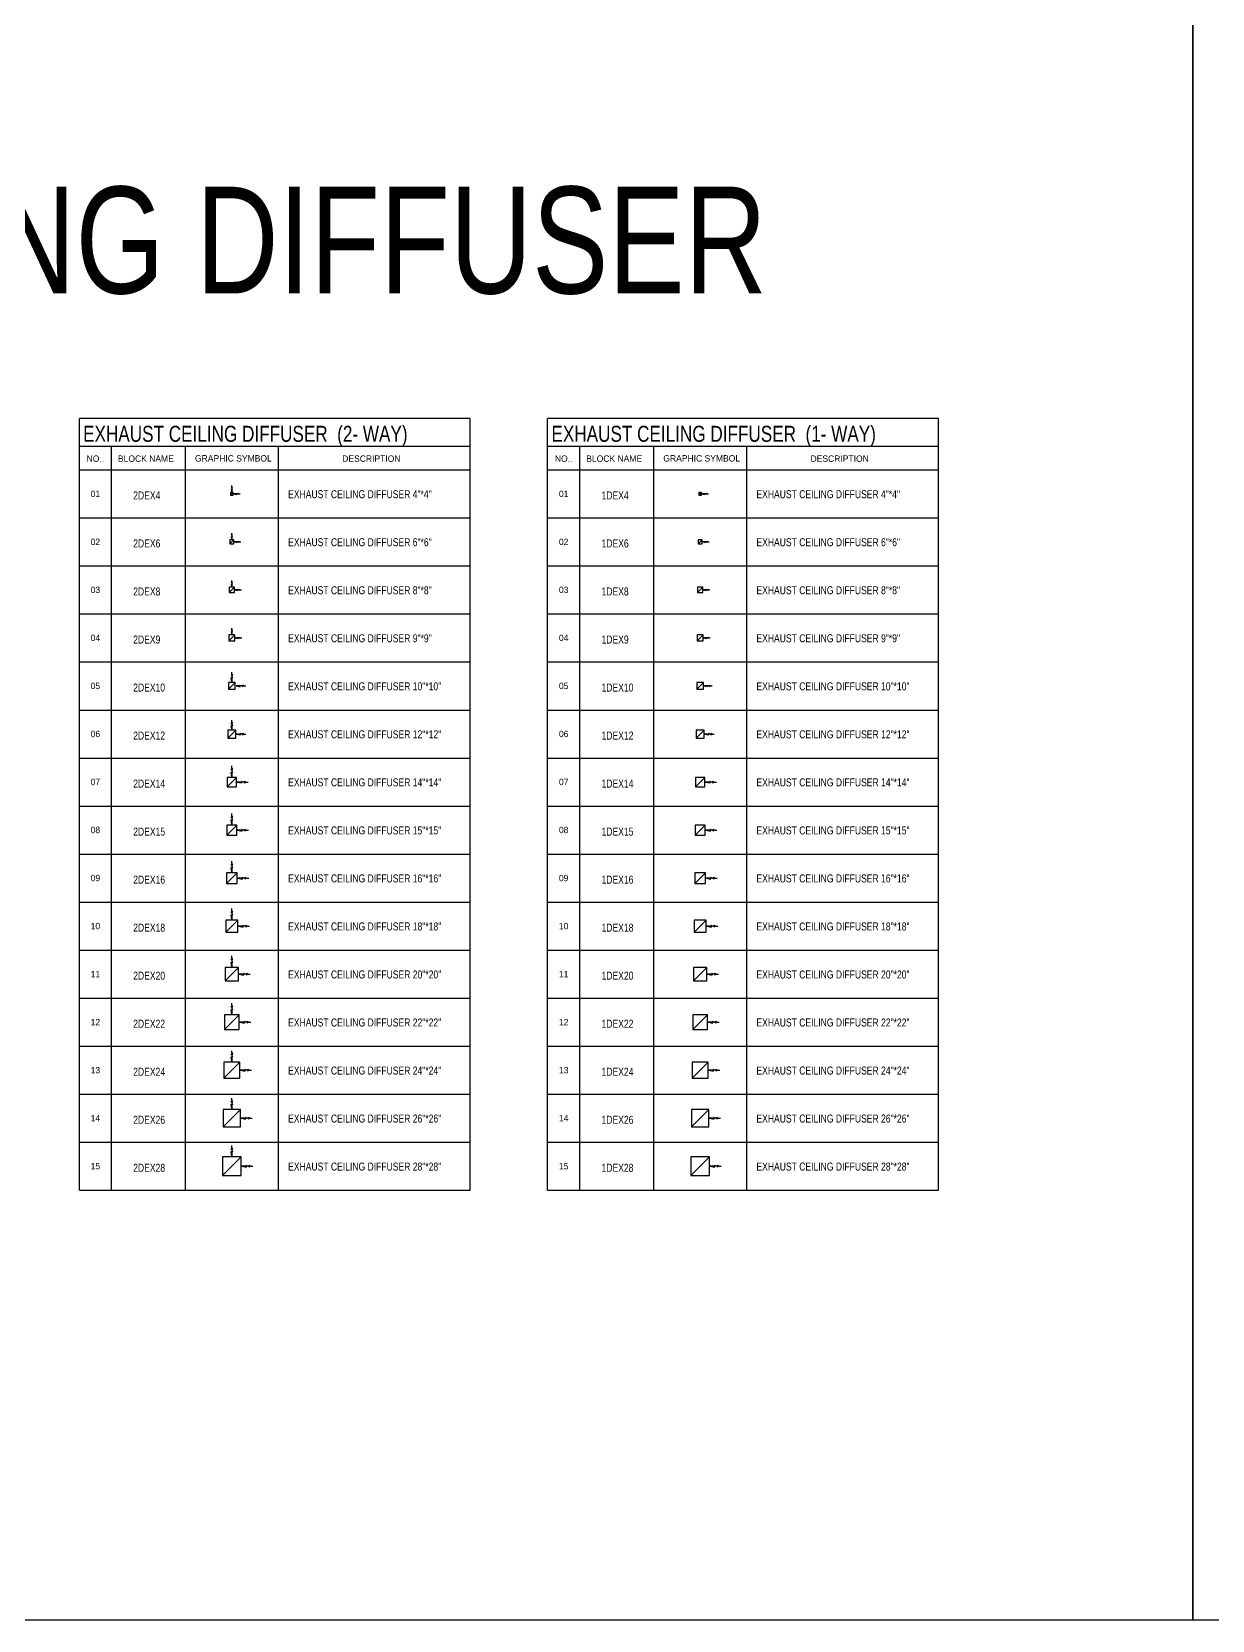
# Model space of a CAD drawing. Header units: millimetres. Extents: x 231894 to 495193, y 184583 to 303652.
# Drawn here: x 276141 to 320387, y 184583 to 244118 of the extents above; entities that cross this region are included whole.
import ezdxf
from ezdxf.enums import TextEntityAlignment as Align

# ---------------------------------------------------------------- set-up
doc = ezdxf.new("R2010")
doc.units = ezdxf.units.MM
doc.layers.get('0').update_dxf_attribs({"color": 254})
for name, color, linetype in [('40-REFERENCE-DRAWINGS-0-35', 40, 'Continuous'), ('EXHAUST GRILL', 13, 'Continuous'), ('MEQUIP', 2, 'Continuous')]:
    doc.layers.add(name, color=color, linetype=linetype)
doc.styles.add('STENCIL', font='stencil.shx')
doc.styles.add('style2', font='stencil.shx')

# ---------------------------------------------------------------- blocks, each defined once
blk = doc.blocks.new('1DEX4')
at = {"color": 13}
for p, q in [((-50, -50), (50, 50)), ((215, 0), (75, 0)), ((75, 0), (175, -20)), ((175, 20), (167, 0)), ((175, -20), (167, 0)), ((215, 0), (236, -21)), ((236, -21), (236, 21)), ((258, 0), (236, 21)), ((258, 0), (308, 0))]:
    blk.add_line(p, q, dxfattribs=at)
at = {"color": 12}
blk.add_lwpolyline([(-50, -50), (50, -50), (50, 50), (-50, 50)], close=True, dxfattribs=at)
at = {"color": 13}
for points in [[(175, 20), (167, 0), (75, 0)], [(175, -20), (167, 0), (75, 0)]]:
    blk.add_solid(points, dxfattribs=at)
blk = doc.blocks.new('1DEX10')
at = {"color": 13}
for p, q in [((125, 125), (-125, -125)), ((325, 0), (150, 0)), ((150, 0), (275, -25)), ((275, 25), (265, 0)), ((275, -25), (265, 0)), ((325, 0), (352, -27)), ((352, -27), (352, 27)), ((378, 0), (352, 27)), ((378, 0), (441, 0))]:
    blk.add_line(p, q, dxfattribs=at)
at = {"color": 12}
blk.add_lwpolyline([(-125, -125), (125, -125), (125, 125), (-125, 125)], close=True, dxfattribs=at)
at = {"color": 13}
for points in [[(275, 25), (265, 0), (150, 0)], [(275, -25), (265, 0), (150, 0)]]:
    blk.add_solid(points, dxfattribs=at)
blk = doc.blocks.new('1DEX6')
at = {"color": 13}
for p, q in [((75, 75), (-75, -75)), ((200, 20), (192, 0)), ((261, -21), (261, 21)), ((283, 0), (261, 21)), ((283, 0), (333, 0)), ((240, 0), (100, 0)), ((100, 0), (200, -20)), ((200, -20), (192, 0)), ((240, 0), (261, -21))]:
    blk.add_line(p, q, dxfattribs=at)
at = {"color": 12}
blk.add_lwpolyline([(-75, -75), (75, -75), (75, 75), (-75, 75)], close=True, dxfattribs=at)
at = {"color": 13}
for points in [[(200, 20), (192, 0), (100, 0)], [(200, -20), (192, 0), (100, 0)]]:
    blk.add_solid(points, dxfattribs=at)
blk = doc.blocks.new('1DEX8')
at = {"color": 13}
for p, q in [((100, 100), (-100, -100)), ((265, 0), (125, 0)), ((125, 0), (225, -20)), ((225, 20), (217, 0)), ((225, -20), (217, 0)), ((265, 0), (286, -21)), ((286, -21), (286, 21)), ((308, 0), (286, 21)), ((308, 0), (358, 0))]:
    blk.add_line(p, q, dxfattribs=at)
at = {"color": 12}
blk.add_lwpolyline([(-100, -100), (100, -100), (100, 100), (-100, 100)], close=True, dxfattribs=at)
at = {"color": 13}
for points in [[(225, 20), (217, 0), (125, 0)], [(225, -20), (217, 0), (125, 0)]]:
    blk.add_solid(points, dxfattribs=at)
blk = doc.blocks.new('1DEX12')
at = {"color": 13}
for p, q in [((150, 150), (-150, -150)), ((385, 0), (175, 0)), ((175, 0), (325, -30)), ((325, 30), (312, 0)), ((325, -30), (312, 0)), ((385, 0), (417, -32)), ((417, -32), (417, 32)), ((449, 0), (417, 32)), ((449, 0), (524, 0))]:
    blk.add_line(p, q, dxfattribs=at)
at = {"color": 12}
blk.add_lwpolyline([(-150, -150), (150, -150), (150, 150), (-150, 150)], close=True, dxfattribs=at)
at = {"color": 13}
for points in [[(325, 30), (312, 0), (175, 0)], [(325, -30), (312, 0), (175, 0)]]:
    blk.add_solid(points, dxfattribs=at)
blk = doc.blocks.new('1DEX14')
at = {"color": 13}
for p, q in [((175, 175), (-175, -175)), ((445, 0), (200, 0)), ((200, 0), (375, -35)), ((375, 35), (360, 0)), ((375, -35), (360, 0)), ((445, 0), (482, -37)), ((482, -37), (482, 37)), ((520, 0), (482, 37)), ((520, 0), (607, 0))]:
    blk.add_line(p, q, dxfattribs=at)
at = {"color": 12}
blk.add_lwpolyline([(-175, -175), (175, -175), (175, 175), (-175, 175)], close=True, dxfattribs=at)
at = {"color": 13}
for points in [[(375, 35), (360, 0), (200, 0)], [(375, -35), (360, 0), (200, 0)]]:
    blk.add_solid(points, dxfattribs=at)
blk = doc.blocks.new('1DEX16')
at = {"color": 13}
for p, q in [((200, 200), (-200, -200)), ((400, 35), (385, 0)), ((507, -37), (507, 37)), ((545, 0), (507, 37)), ((545, 0), (632, 0)), ((470, 0), (225, 0)), ((225, 0), (400, -35)), ((400, -35), (385, 0)), ((470, 0), (507, -37))]:
    blk.add_line(p, q, dxfattribs=at)
at = {"color": 12}
blk.add_lwpolyline([(-200, -200), (200, -200), (200, 200), (-200, 200)], close=True, dxfattribs=at)
at = {"color": 13}
for points in [[(400, 35), (385, 0), (225, 0)], [(400, -35), (385, 0), (225, 0)]]:
    blk.add_solid(points, dxfattribs=at)
blk = doc.blocks.new('1DEX18')
at = {"color": 13}
for p, q in [((225, 225), (-225, -225)), ((425, 35), (410, 0)), ((532, -37), (532, 37)), ((570, 0), (532, 37)), ((570, 0), (657, 0)), ((495, 0), (250, 0)), ((250, 0), (425, -35)), ((425, -35), (410, 0)), ((495, 0), (532, -37))]:
    blk.add_line(p, q, dxfattribs=at)
at = {"color": 12}
blk.add_lwpolyline([(-225, -225), (225, -225), (225, 225), (-225, 225)], close=True, dxfattribs=at)
at = {"color": 13}
for points in [[(425, 35), (410, 0), (250, 0)], [(425, -35), (410, 0), (250, 0)]]:
    blk.add_solid(points, dxfattribs=at)
blk = doc.blocks.new('1DEX20')
at = {"color": 13}
for p, q in [((250, 250), (-250, -250)), ((450, 35), (435, 0)), ((557, -37), (557, 37)), ((595, 0), (557, 37)), ((595, 0), (682, 0)), ((520, 0), (275, 0)), ((275, 0), (450, -35)), ((450, -35), (435, 0)), ((520, 0), (557, -37))]:
    blk.add_line(p, q, dxfattribs=at)
at = {"color": 12}
blk.add_lwpolyline([(-250, -250), (250, -250), (250, 250), (-250, 250)], close=True, dxfattribs=at)
at = {"color": 13}
for points in [[(450, 35), (435, 0), (275, 0)], [(450, -35), (435, 0), (275, 0)]]:
    blk.add_solid(points, dxfattribs=at)
blk = doc.blocks.new('1DEX22')
at = {"color": 13}
for p, q in [((275, 275), (-275, -275)), ((475, 35), (460, 0)), ((582, -37), (582, 37)), ((620, 0), (582, 37)), ((620, 0), (707, 0)), ((545, 0), (300, 0)), ((300, 0), (475, -35)), ((475, -35), (460, 0)), ((545, 0), (582, -37))]:
    blk.add_line(p, q, dxfattribs=at)
at = {"color": 12}
blk.add_lwpolyline([(-275, -275), (275, -275), (275, 275), (-275, 275)], close=True, dxfattribs=at)
at = {"color": 13}
for points in [[(475, 35), (460, 0), (300, 0)], [(475, -35), (460, 0), (300, 0)]]:
    blk.add_solid(points, dxfattribs=at)
blk = doc.blocks.new('1DEX24')
at = {"color": 13}
for p, q in [((300, 300), (-300, -300)), ((570, 0), (325, 0)), ((325, 0), (500, -35)), ((500, 35), (485, 0)), ((500, -35), (485, 0)), ((570, 0), (607, -37)), ((607, -37), (607, 37)), ((645, 0), (607, 37)), ((645, 0), (732, 0))]:
    blk.add_line(p, q, dxfattribs=at)
at = {"color": 12}
blk.add_lwpolyline([(-300, -300), (300, -300), (300, 300), (-300, 300)], close=True, dxfattribs=at)
at = {"color": 13}
for points in [[(500, 35), (485, 0), (325, 0)], [(500, -35), (485, 0), (325, 0)]]:
    blk.add_solid(points, dxfattribs=at)
blk = doc.blocks.new('1DEX26')
at = {"color": 13}
for p, q in [((325, 325), (-325, -325)), ((525, 35), (510, 0)), ((632, -37), (632, 37)), ((670, 0), (632, 37)), ((670, 0), (757, 0)), ((595, 0), (350, 0)), ((350, 0), (525, -35)), ((525, -35), (510, 0)), ((595, 0), (632, -37))]:
    blk.add_line(p, q, dxfattribs=at)
at = {"color": 12}
blk.add_lwpolyline([(-325, -325), (325, -325), (325, 325), (-325, 325)], close=True, dxfattribs=at)
at = {"color": 13}
for points in [[(525, 35), (510, 0), (350, 0)], [(525, -35), (510, 0), (350, 0)]]:
    blk.add_solid(points, dxfattribs=at)
blk = doc.blocks.new('1DEX28')
at = {"color": 13}
for p, q in [((350, 350), (-350, -350)), ((550, 35), (535, 0)), ((657, -37), (657, 37)), ((695, 0), (657, 37)), ((695, 0), (782, 0)), ((620, 0), (375, 0)), ((375, 0), (550, -35)), ((550, -35), (535, 0)), ((620, 0), (657, -37))]:
    blk.add_line(p, q, dxfattribs=at)
at = {"color": 12}
blk.add_lwpolyline([(-350, -350), (350, -350), (350, 350), (-350, 350)], close=True, dxfattribs=at)
at = {"color": 13}
for points in [[(550, 35), (535, 0), (375, 0)], [(550, -35), (535, 0), (375, 0)]]:
    blk.add_solid(points, dxfattribs=at)
blk = doc.blocks.new('2DEX4')
at = {"color": 13}
for p, q in [((-50, -50), (50, 50)), ((0, 215), (-21, 236)), ((-21, 236), (21, 236)), ((-20, 175), (0, 167)), ((0, 75), (-20, 175)), ((0, 258), (0, 308)), ((0, 258), (21, 236)), ((0, 215), (0, 75)), ((20, 175), (0, 167)), ((215, 0), (75, 0)), ((75, 0), (175, -20)), ((175, 20), (167, 0)), ((175, -20), (167, 0)), ((215, 0), (236, -21)), ((236, -21), (236, 21)), ((258, 0), (236, 21)), ((258, 0), (308, 0))]:
    blk.add_line(p, q, dxfattribs=at)
at = {"color": 12}
blk.add_lwpolyline([(-50, -50), (50, -50), (50, 50), (-50, 50)], close=True, dxfattribs=at)
at = {"color": 13}
for points in [[(-20, 175), (0, 167), (0, 75)], [(20, 175), (0, 167), (0, 75)], [(175, 20), (167, 0), (75, 0)], [(175, -20), (167, 0), (75, 0)]]:
    blk.add_solid(points, dxfattribs=at)
blk = doc.blocks.new('2DEX6')
at = {"color": 13}
for p, q in [((75, 75), (-75, -75)), ((0, 240), (-21, 261)), ((-21, 261), (21, 261)), ((-20, 200), (0, 192)), ((0, 100), (-20, 200)), ((0, 283), (0, 333)), ((0, 283), (21, 261)), ((0, 240), (0, 100)), ((20, 200), (0, 192)), ((200, 20), (192, 0)), ((261, -21), (261, 21)), ((283, 0), (261, 21)), ((283, 0), (333, 0)), ((240, 0), (100, 0)), ((100, 0), (200, -20)), ((200, -20), (192, 0)), ((240, 0), (261, -21))]:
    blk.add_line(p, q, dxfattribs=at)
at = {"color": 12}
blk.add_lwpolyline([(-75, -75), (75, -75), (75, 75), (-75, 75)], close=True, dxfattribs=at)
at = {"color": 13}
for points in [[(-20, 200), (0, 192), (0, 100)], [(20, 200), (0, 192), (0, 100)], [(200, 20), (192, 0), (100, 0)], [(200, -20), (192, 0), (100, 0)]]:
    blk.add_solid(points, dxfattribs=at)
blk = doc.blocks.new('2DEX8')
at = {"color": 13}
for p, q in [((100, 100), (-100, -100)), ((0, 265), (-21, 286)), ((-21, 286), (21, 286)), ((-20, 225), (0, 217)), ((0, 125), (-20, 225)), ((0, 308), (0, 358)), ((0, 308), (21, 286)), ((0, 265), (0, 125)), ((20, 225), (0, 217)), ((265, 0), (125, 0)), ((125, 0), (225, -20)), ((225, 20), (217, 0)), ((225, -20), (217, 0)), ((265, 0), (286, -21)), ((286, -21), (286, 21)), ((308, 0), (286, 21)), ((308, 0), (358, 0))]:
    blk.add_line(p, q, dxfattribs=at)
at = {"color": 12}
blk.add_lwpolyline([(-100, -100), (100, -100), (100, 100), (-100, 100)], close=True, dxfattribs=at)
at = {"color": 13}
for points in [[(-20, 225), (0, 217), (0, 125)], [(20, 225), (0, 217), (0, 125)], [(225, 20), (217, 0), (125, 0)], [(225, -20), (217, 0), (125, 0)]]:
    blk.add_solid(points, dxfattribs=at)
blk = doc.blocks.new('2DEX10')
at = {"color": 13}
for p, q in [((156, 125), (-93, -125)), ((31, 375), (-2, 408)), ((-2, 408), (65, 408)), ((0, 312), (31, 299)), ((31, 156), (0, 312)), ((31, 442), (31, 520)), ((31, 442), (65, 408)), ((31, 375), (31, 156)), ((63, 312), (31, 299)), ((406, 0), (188, 0)), ((188, 0), (344, -31)), ((344, 31), (331, 0)), ((344, -31), (331, 0)), ((406, 0), (440, -33)), ((440, -33), (440, 33)), ((473, 0), (440, 33)), ((473, 0), (551, 0))]:
    blk.add_line(p, q, dxfattribs=at)
at = {"color": 12}
blk.add_lwpolyline([(-93, -125), (156, -125), (156, 125), (-93, 125)], close=True, dxfattribs=at)
at = {"color": 13}
for points in [[(0, 312), (31, 299), (31, 156)], [(63, 312), (31, 299), (31, 156)], [(344, 31), (331, 0), (188, 0)], [(344, -31), (331, 0), (188, 0)]]:
    blk.add_solid(points, dxfattribs=at)
blk = doc.blocks.new('2DEX12')
at = {"color": 13}
for p, q in [((150, 150), (-150, -150)), ((0, 385), (-32, 417)), ((-32, 417), (32, 417)), ((-30, 325), (0, 312)), ((0, 175), (-30, 325)), ((0, 449), (0, 524)), ((0, 449), (32, 417)), ((0, 385), (0, 175)), ((30, 325), (0, 312)), ((385, 0), (175, 0)), ((175, 0), (325, -30)), ((325, 30), (312, 0)), ((325, -30), (312, 0)), ((385, 0), (417, -32)), ((417, -32), (417, 32)), ((449, 0), (417, 32)), ((449, 0), (524, 0))]:
    blk.add_line(p, q, dxfattribs=at)
at = {"color": 12}
blk.add_lwpolyline([(-150, -150), (150, -150), (150, 150), (-150, 150)], close=True, dxfattribs=at)
at = {"color": 13}
for points in [[(-30, 325), (0, 312), (0, 175)], [(30, 325), (0, 312), (0, 175)], [(325, 30), (312, 0), (175, 0)], [(325, -30), (312, 0), (175, 0)]]:
    blk.add_solid(points, dxfattribs=at)
blk = doc.blocks.new('2DEX14')
at = {"color": 13}
for p, q in [((0, 520), (0, 607)), ((175, 175), (-175, -175)), ((0, 445), (-37, 482)), ((-37, 482), (37, 482)), ((-35, 375), (0, 360)), ((0, 200), (-35, 375)), ((0, 520), (37, 482)), ((0, 445), (0, 200)), ((35, 375), (0, 360)), ((445, 0), (200, 0)), ((200, 0), (375, -35)), ((375, 35), (360, 0)), ((375, -35), (360, 0)), ((445, 0), (482, -37)), ((482, -37), (482, 37)), ((520, 0), (482, 37)), ((520, 0), (607, 0))]:
    blk.add_line(p, q, dxfattribs=at)
at = {"color": 12}
blk.add_lwpolyline([(-175, -175), (175, -175), (175, 175), (-175, 175)], close=True, dxfattribs=at)
at = {"color": 13}
for points in [[(-35, 375), (0, 360), (0, 200)], [(35, 375), (0, 360), (0, 200)], [(375, 35), (360, 0), (200, 0)], [(375, -35), (360, 0), (200, 0)]]:
    blk.add_solid(points, dxfattribs=at)
blk = doc.blocks.new('2DEX16')
at = {"color": 13}
for p, q in [((0, 545), (0, 632)), ((200, 200), (-200, -200)), ((0, 470), (-37, 507)), ((-37, 507), (37, 507)), ((-35, 400), (0, 385)), ((0, 225), (-35, 400)), ((0, 545), (37, 507)), ((0, 470), (0, 225)), ((35, 400), (0, 385)), ((400, 35), (385, 0)), ((507, -37), (507, 37)), ((545, 0), (507, 37)), ((545, 0), (632, 0)), ((470, 0), (225, 0)), ((225, 0), (400, -35)), ((400, -35), (385, 0)), ((470, 0), (507, -37))]:
    blk.add_line(p, q, dxfattribs=at)
at = {"color": 12}
blk.add_lwpolyline([(-200, -200), (200, -200), (200, 200), (-200, 200)], close=True, dxfattribs=at)
at = {"color": 13}
for points in [[(-35, 400), (0, 385), (0, 225)], [(35, 400), (0, 385), (0, 225)], [(400, 35), (385, 0), (225, 0)], [(400, -35), (385, 0), (225, 0)]]:
    blk.add_solid(points, dxfattribs=at)
blk = doc.blocks.new('2DEX18')
at = {"color": 13}
for p, q in [((0, 570), (0, 657)), ((225, 225), (-225, -225)), ((0, 495), (-37, 532)), ((-37, 532), (37, 532)), ((-35, 425), (0, 410)), ((0, 250), (-35, 425)), ((0, 570), (37, 532)), ((0, 495), (0, 250)), ((35, 425), (0, 410)), ((425, 35), (410, 0)), ((532, -37), (532, 37)), ((570, 0), (532, 37)), ((570, 0), (657, 0)), ((495, 0), (250, 0)), ((250, 0), (425, -35)), ((425, -35), (410, 0)), ((495, 0), (532, -37))]:
    blk.add_line(p, q, dxfattribs=at)
at = {"color": 12}
blk.add_lwpolyline([(-225, -225), (225, -225), (225, 225), (-225, 225)], close=True, dxfattribs=at)
at = {"color": 13}
for points in [[(-35, 425), (0, 410), (0, 250)], [(35, 425), (0, 410), (0, 250)], [(425, 35), (410, 0), (250, 0)], [(425, -35), (410, 0), (250, 0)]]:
    blk.add_solid(points, dxfattribs=at)
blk = doc.blocks.new('2DEX20')
at = {"color": 13}
for p, q in [((0, 595), (0, 682)), ((250, 250), (-250, -250)), ((0, 520), (-37, 557)), ((-37, 557), (37, 557)), ((-35, 450), (0, 435)), ((0, 275), (-35, 450)), ((0, 595), (37, 557)), ((0, 520), (0, 275)), ((35, 450), (0, 435)), ((450, 35), (435, 0)), ((557, -37), (557, 37)), ((595, 0), (557, 37)), ((595, 0), (682, 0)), ((520, 0), (275, 0)), ((275, 0), (450, -35)), ((450, -35), (435, 0)), ((520, 0), (557, -37))]:
    blk.add_line(p, q, dxfattribs=at)
at = {"color": 12}
blk.add_lwpolyline([(-250, -250), (250, -250), (250, 250), (-250, 250)], close=True, dxfattribs=at)
at = {"color": 13}
for points in [[(-35, 450), (0, 435), (0, 275)], [(35, 450), (0, 435), (0, 275)], [(450, 35), (435, 0), (275, 0)], [(450, -35), (435, 0), (275, 0)]]:
    blk.add_solid(points, dxfattribs=at)
blk = doc.blocks.new('2DEX22')
at = {"color": 13}
for p, q in [((0, 620), (0, 707)), ((0, 620), (37, 582)), ((275, 275), (-275, -275)), ((0, 545), (-37, 582)), ((-37, 582), (37, 582)), ((-35, 475), (0, 460)), ((0, 300), (-35, 475)), ((0, 545), (0, 300)), ((35, 475), (0, 460)), ((475, 35), (460, 0)), ((582, -37), (582, 37)), ((620, 0), (582, 37)), ((620, 0), (707, 0)), ((545, 0), (300, 0)), ((300, 0), (475, -35)), ((475, -35), (460, 0)), ((545, 0), (582, -37))]:
    blk.add_line(p, q, dxfattribs=at)
at = {"color": 12}
blk.add_lwpolyline([(-275, -275), (275, -275), (275, 275), (-275, 275)], close=True, dxfattribs=at)
at = {"color": 13}
for points in [[(-35, 475), (0, 460), (0, 300)], [(35, 475), (0, 460), (0, 300)], [(475, 35), (460, 0), (300, 0)], [(475, -35), (460, 0), (300, 0)]]:
    blk.add_solid(points, dxfattribs=at)
blk = doc.blocks.new('2DEX24')
at = {"color": 13}
for p, q in [((0, 570), (-37, 607)), ((-37, 607), (37, 607)), ((0, 645), (0, 732)), ((0, 645), (37, 607)), ((300, 300), (-300, -300)), ((-35, 500), (0, 485)), ((0, 325), (-35, 500)), ((0, 570), (0, 325)), ((35, 500), (0, 485)), ((570, 0), (325, 0)), ((325, 0), (500, -35)), ((500, 35), (485, 0)), ((500, -35), (485, 0)), ((570, 0), (607, -37)), ((607, -37), (607, 37)), ((645, 0), (607, 37)), ((645, 0), (732, 0))]:
    blk.add_line(p, q, dxfattribs=at)
at = {"color": 12}
blk.add_lwpolyline([(-300, -300), (300, -300), (300, 300), (-300, 300)], close=True, dxfattribs=at)
at = {"color": 13}
for points in [[(-35, 500), (0, 485), (0, 325)], [(35, 500), (0, 485), (0, 325)], [(500, 35), (485, 0), (325, 0)], [(500, -35), (485, 0), (325, 0)]]:
    blk.add_solid(points, dxfattribs=at)
blk = doc.blocks.new('2DEX26')
at = {"color": 13}
for p, q in [((0, 595), (-37, 632)), ((-37, 632), (37, 632)), ((0, 670), (0, 757)), ((0, 670), (37, 632)), ((325, 325), (-325, -325)), ((-35, 525), (0, 510)), ((0, 350), (-35, 525)), ((0, 595), (0, 350)), ((35, 525), (0, 510)), ((525, 35), (510, 0)), ((632, -37), (632, 37)), ((670, 0), (632, 37)), ((670, 0), (757, 0)), ((595, 0), (350, 0)), ((350, 0), (525, -35)), ((525, -35), (510, 0)), ((595, 0), (632, -37))]:
    blk.add_line(p, q, dxfattribs=at)
at = {"color": 12}
blk.add_lwpolyline([(-325, -325), (325, -325), (325, 325), (-325, 325)], close=True, dxfattribs=at)
at = {"color": 13}
for points in [[(-35, 525), (0, 510), (0, 350)], [(35, 525), (0, 510), (0, 350)], [(525, 35), (510, 0), (350, 0)], [(525, -35), (510, 0), (350, 0)]]:
    blk.add_solid(points, dxfattribs=at)
blk = doc.blocks.new('2DEX28')
at = {"color": 13}
for p, q in [((0, 620), (-37, 657)), ((-37, 657), (37, 657)), ((0, 695), (0, 782)), ((0, 695), (37, 657)), ((0, 620), (0, 375)), ((350, 350), (-350, -350)), ((-35, 550), (0, 535)), ((0, 375), (-35, 550)), ((35, 550), (0, 535)), ((550, 35), (535, 0)), ((657, -37), (657, 37)), ((695, 0), (657, 37)), ((695, 0), (782, 0)), ((620, 0), (375, 0)), ((375, 0), (550, -35)), ((550, -35), (535, 0)), ((620, 0), (657, -37))]:
    blk.add_line(p, q, dxfattribs=at)
at = {"color": 12}
blk.add_lwpolyline([(-350, -350), (350, -350), (350, 350), (-350, 350)], close=True, dxfattribs=at)
at = {"color": 13}
for points in [[(-35, 550), (0, 535), (0, 375)], [(35, 550), (0, 535), (0, 375)], [(550, 35), (535, 0), (375, 0)], [(550, -35), (535, 0), (375, 0)]]:
    blk.add_solid(points, dxfattribs=at)
blk = doc.blocks.new('2DEX9')
at = {"color": 13}
for p, q in [((112, 112), (-112, -112)), ((0, 278), (-21, 299)), ((-21, 299), (21, 299)), ((-20, 238), (0, 229)), ((0, 138), (-20, 238)), ((0, 320), (0, 370)), ((0, 320), (21, 299)), ((0, 278), (0, 138)), ((20, 238), (0, 229)), ((278, 0), (138, 0)), ((138, 0), (238, -20)), ((238, 20), (229, 0)), ((238, -20), (229, 0)), ((278, 0), (299, -21)), ((299, -21), (299, 21)), ((320, 0), (299, 21)), ((320, 0), (370, 0))]:
    blk.add_line(p, q, dxfattribs=at)
at = {"color": 12}
blk.add_lwpolyline([(-112, -112), (112, -112), (112, 112), (-112, 112)], close=True, dxfattribs=at)
at = {"color": 13}
for points in [[(-20, 238), (0, 229), (0, 138)], [(20, 238), (0, 229), (0, 138)], [(238, 20), (229, 0), (138, 0)], [(238, -20), (229, 0), (138, 0)]]:
    blk.add_solid(points, dxfattribs=at)
blk = doc.blocks.new('2DEX15')
at = {"color": 13}
for p, q in [((0, 532), (0, 620)), ((188, 188), (-188, -188)), ((0, 458), (-37, 495)), ((-37, 495), (37, 495)), ((-35, 388), (0, 373)), ((0, 213), (-35, 388)), ((0, 532), (37, 495)), ((0, 458), (0, 213)), ((35, 388), (0, 373)), ((458, 0), (213, 0)), ((213, 0), (388, -35)), ((388, 35), (373, 0)), ((388, -35), (373, 0)), ((458, 0), (495, -37)), ((495, -37), (495, 37)), ((532, 0), (495, 37)), ((532, 0), (620, 0))]:
    blk.add_line(p, q, dxfattribs=at)
at = {"color": 12}
blk.add_lwpolyline([(-188, -188), (188, -188), (188, 188), (-188, 188)], close=True, dxfattribs=at)
at = {"color": 13}
for points in [[(-35, 388), (0, 373), (0, 213)], [(35, 388), (0, 373), (0, 213)], [(388, 35), (373, 0), (213, 0)], [(388, -35), (373, 0), (213, 0)]]:
    blk.add_solid(points, dxfattribs=at)
blk = doc.blocks.new('1DEX9')
at = {"color": 13}
for p, q in [((112, 112), (-112, -112)), ((278, 0), (138, 0)), ((138, 0), (238, -20)), ((238, 20), (229, 0)), ((238, -20), (229, 0)), ((278, 0), (299, -21)), ((299, -21), (299, 21)), ((320, 0), (299, 21)), ((320, 0), (370, 0))]:
    blk.add_line(p, q, dxfattribs=at)
at = {"color": 12}
blk.add_lwpolyline([(-112, -112), (112, -112), (112, 112), (-112, 112)], close=True, dxfattribs=at)
at = {"color": 13}
for points in [[(238, 20), (229, 0), (138, 0)], [(238, -20), (229, 0), (138, 0)]]:
    blk.add_solid(points, dxfattribs=at)
blk = doc.blocks.new('1DEX15')
at = {"color": 13}
for p, q in [((188, 188), (-188, -188)), ((458, 0), (213, 0)), ((213, 0), (388, -35)), ((388, 35), (373, 0)), ((388, -35), (373, 0)), ((458, 0), (495, -37)), ((495, -37), (495, 37)), ((532, 0), (495, 37)), ((532, 0), (620, 0))]:
    blk.add_line(p, q, dxfattribs=at)
at = {"color": 12}
blk.add_lwpolyline([(-188, -188), (188, -188), (188, 188), (-188, 188)], close=True, dxfattribs=at)
at = {"color": 13}
for points in [[(388, 35), (373, 0), (213, 0)], [(388, -35), (373, 0), (213, 0)]]:
    blk.add_solid(points, dxfattribs=at)

msp = doc.modelspace()

# ---------------------------------------------------------------- linework, layer by layer
at = {"layer": 'EXHAUST GRILL'}
for p, q in [((277924, 200698), (277924, 229623)), ((292570, 200698), (292570, 229623)), ((295477, 200698), (295477, 229623)), ((310123, 200698), (310123, 229623)), ((277924, 228592), (292570, 228592)), ((279119, 228592), (279119, 200698)), ((281898, 200698), (281898, 228592)), ((285392, 200698), (285392, 228592)), ((295477, 228592), (310123, 228592)), ((296673, 228592), (296673, 200698)), ((299452, 200698), (299452, 228592)), ((302945, 200698), (302945, 228592)), ((277924, 227698), (292570, 227698)), ((295477, 227698), (310123, 227698)), ((277924, 225898), (292570, 225898)), ((295477, 225898), (310123, 225898)), ((277924, 224098), (292570, 224098)), ((295477, 224098), (310123, 224098)), ((277924, 222298), (292570, 222298)), ((295477, 222298), (310123, 222298)), ((277924, 220498), (292570, 220498)), ((295477, 220498), (310123, 220498)), ((277924, 218698), (292570, 218698)), ((295477, 218698), (310123, 218698)), ((277924, 216898), (292570, 216898)), ((295477, 216898), (310123, 216898)), ((277924, 215098), (292570, 215098)), ((295477, 215098), (310123, 215098)), ((277924, 213298), (292570, 213298)), ((295477, 213298), (310123, 213298)), ((277924, 211498), (292570, 211498)), ((295477, 211498), (310123, 211498)), ((277924, 209698), (292570, 209698)), ((295477, 209698), (310123, 209698)), ((277924, 207898), (292570, 207898)), ((295477, 207898), (310123, 207898)), ((277924, 206098), (292570, 206098)), ((295477, 206098), (310123, 206098)), ((277924, 204298), (292570, 204298)), ((295477, 204298), (310123, 204298)), ((277924, 202498), (292570, 202498)), ((295477, 202498), (310123, 202498)), ((277924, 200698), (292570, 200698)), ((295477, 200698), (310123, 200698))]:
    msp.add_line(p, q, dxfattribs=at)
for points in [[(292570, 229623), (277924, 229623)], [(310123, 229623), (295477, 229623)]]:
    msp.add_lwpolyline(points, dxfattribs=at)
at = {"layer": 'MEQUIP'}
for points in [[(231894, 253222), (319660, 253222), (319660, 184583), (231894, 184583)], [(319660, 253222), (407427, 253222), (407427, 184583), (319660, 184583)]]:
    msp.add_lwpolyline(points, close=True, dxfattribs=at)

# ---------------------------------------------------------------- block references
at = {"layer": 'EXHAUST GRILL'}
for name, p in [('2DEX4', (283645, 226798)), ('1DEX4', (301199, 226798)), ('2DEX6', (283645, 224998)), ('1DEX6', (301199, 224998)), ('2DEX8', (283645, 223198)), ('1DEX8', (301199, 223198)), ('2DEX9', (283645, 221398)), ('1DEX9', (301199, 221398)), ('2DEX10', (283614, 219598)), ('1DEX10', (301199, 219598)), ('2DEX12', (283645, 217798)), ('1DEX12', (301199, 217798)), ('2DEX14', (283645, 215998)), ('1DEX14', (301199, 215998)), ('2DEX15', (283645, 214198)), ('1DEX15', (301199, 214198)), ('2DEX16', (283645, 212398)), ('1DEX16', (301199, 212398)), ('2DEX18', (283645, 210598)), ('1DEX18', (301199, 210598)), ('2DEX20', (283645, 208798)), ('1DEX20', (301199, 208798)), ('2DEX22', (283645, 206998)), ('1DEX22', (301199, 206998)), ('2DEX24', (283645, 205198)), ('1DEX24', (301199, 205198)), ('2DEX26', (283645, 203398)), ('1DEX26', (301199, 203398)), ('2DEX28', (283645, 201598)), ('1DEX28', (301199, 201598))]:
    msp.add_blockref(name, p, dxfattribs=at)

# ---------------------------------------------------------------- texts
at = {"layer": '40-REFERENCE-DRAWINGS-0-35', "lineweight": 35, "style": 'STENCIL', "width": 0.8}
msp.add_text('EXHAUST CEILING DIFFUSER', height=4000, dxfattribs=at).set_placement((242591, 234311))
at = {"layer": 'EXHAUST GRILL', "lineweight": 35, "style": 'STENCIL', "width": 0.8}
for s, p in [('EXHAUST CEILING DIFFUSER  (2- WAY)', (278066, 228750)), ('EXHAUST CEILING DIFFUSER  (1- WAY)', (295620, 228750))]:
    msp.add_text(s, height=600, dxfattribs=at).set_placement(p)
at = {"layer": 'EXHAUST GRILL', "lineweight": 35, "style": 'STENCIL'}
for s, height, p in [('NO..', 239.1, (278525, 228119)), ('BLOCK NAME', 239.1, (280419, 228119)), ('GRAPHIC SYMBOL', 239.06, (283698, 228130)), ('DESCRIPTION', 239.06, (288870, 228119)), ('NO..', 239.1, (296078, 228119)), ('BLOCK NAME', 239.1, (297972, 228119)), ('GRAPHIC SYMBOL', 239.06, (301252, 228130)), ('DESCRIPTION', 239.06, (306423, 228119))]:
    msp.add_text(s, height=height, dxfattribs=at).set_placement(p, align=Align.MIDDLE)
at = {"layer": 'EXHAUST GRILL', "color": 4, "style": 'STENCIL'}
for s, p in [('01', (278525, 226801)), ('01', (296078, 226801)), ('02', (278525, 225001)), ('02', (296078, 225001)), ('03', (278525, 223201)), ('03', (296078, 223201)), ('04', (278525, 221401)), ('04', (296078, 221401)), ('05', (278525, 219601)), ('05', (296078, 219601)), ('06', (278525, 217801)), ('06', (296078, 217801)), ('07', (278525, 216001)), ('07', (296078, 216001)), ('08', (278525, 214201)), ('08', (296078, 214201)), ('09', (278525, 212401)), ('09', (296078, 212401)), ('10', (278525, 210601)), ('10', (296078, 210601)), ('11', (278525, 208801)), ('11', (296078, 208801)), ('12', (278525, 207001)), ('12', (296078, 207001)), ('13', (278525, 205201)), ('13', (296078, 205201)), ('14', (278525, 203401)), ('14', (296078, 203401)), ('15', (278525, 201601)), ('15', (296078, 201601))]:
    msp.add_text(s, height=239.1, dxfattribs=at).set_placement(p, align=Align.MIDDLE)
at = {"layer": 'EXHAUST GRILL', "color": 4, "style": 'style2', "width": 0.8}
for s, p in [('2DEX4', (279943, 226590)), ('EXHAUST CEILING DIFFUSER 4"*4"', (285749, 226636)), ('1DEX4', (297497, 226590)), ('EXHAUST CEILING DIFFUSER 4"*4"', (303302, 226636)), ('2DEX6', (279943, 224790)), ('EXHAUST CEILING DIFFUSER 6"*6" ', (285749, 224836)), ('1DEX6', (297497, 224790)), ('EXHAUST CEILING DIFFUSER 6"*6" ', (303302, 224836)), ('2DEX8', (279943, 222990)), ('EXHAUST CEILING DIFFUSER 8"*8"', (285749, 223036)), ('1DEX8', (297497, 222990)), ('EXHAUST CEILING DIFFUSER 8"*8"', (303302, 223036)), ('2DEX9', (279943, 221190)), ('EXHAUST CEILING DIFFUSER 9"*9"', (285749, 221236)), ('1DEX9', (297497, 221190)), ('EXHAUST CEILING DIFFUSER 9"*9"', (303302, 221236)), ('2DEX10', (279943, 219390)), ('EXHAUST CEILING DIFFUSER 10"*10"', (285749, 219436)), ('1DEX10', (297497, 219390)), ('EXHAUST CEILING DIFFUSER 10"*10"', (303302, 219436)), ('EXHAUST CEILING DIFFUSER 12"*12"', (285749, 217636)), ('EXHAUST CEILING DIFFUSER 12"*12"', (303302, 217636)), ('2DEX12', (279943, 217590)), ('1DEX12', (297497, 217590)), ('EXHAUST CEILING DIFFUSER 14"*14"', (285749, 215836)), ('EXHAUST CEILING DIFFUSER 14"*14"', (303302, 215836)), ('2DEX14', (279943, 215790)), ('1DEX14', (297497, 215790)), ('EXHAUST CEILING DIFFUSER 15"*15"', (285749, 214036)), ('EXHAUST CEILING DIFFUSER 15"*15"', (303302, 214036)), ('2DEX15', (279943, 213990)), ('1DEX15', (297497, 213990)), ('EXHAUST CEILING DIFFUSER 16"*16"', (285749, 212236)), ('EXHAUST CEILING DIFFUSER 16"*16"', (303302, 212236)), ('2DEX16', (279943, 212190)), ('1DEX16', (297497, 212190)), ('2DEX18', (279943, 210390)), ('EXHAUST CEILING DIFFUSER 18"*18"', (285749, 210436)), ('1DEX18', (297497, 210390)), ('EXHAUST CEILING DIFFUSER 18"*18"', (303302, 210436)), ('2DEX20', (279943, 208590)), ('EXHAUST CEILING DIFFUSER 20"*20"', (285749, 208636)), ('1DEX20', (297497, 208590)), ('EXHAUST CEILING DIFFUSER 20"*20"', (303302, 208636)), ('2DEX22', (279943, 206790)), ('EXHAUST CEILING DIFFUSER 22"*22"', (285749, 206836)), ('1DEX22', (297497, 206790)), ('EXHAUST CEILING DIFFUSER 22"*22"', (303302, 206836)), ('2DEX24', (279943, 204990)), ('EXHAUST CEILING DIFFUSER 24"*24"', (285749, 205036)), ('1DEX24', (297497, 204990)), ('EXHAUST CEILING DIFFUSER 24"*24"', (303302, 205036)), ('2DEX26', (279943, 203190)), ('EXHAUST CEILING DIFFUSER 26"*26"', (285749, 203236)), ('1DEX26', (297497, 203190)), ('EXHAUST CEILING DIFFUSER 26"*26"', (303302, 203236)), ('2DEX28', (279943, 201390)), ('EXHAUST CEILING DIFFUSER 28"*28"', (285749, 201436)), ('1DEX28', (297497, 201390)), ('EXHAUST CEILING DIFFUSER 28"*28"', (303302, 201436))]:
    msp.add_text(s, height=300, dxfattribs=at).set_placement(p)

doc.saveas('drawing.dxf')
